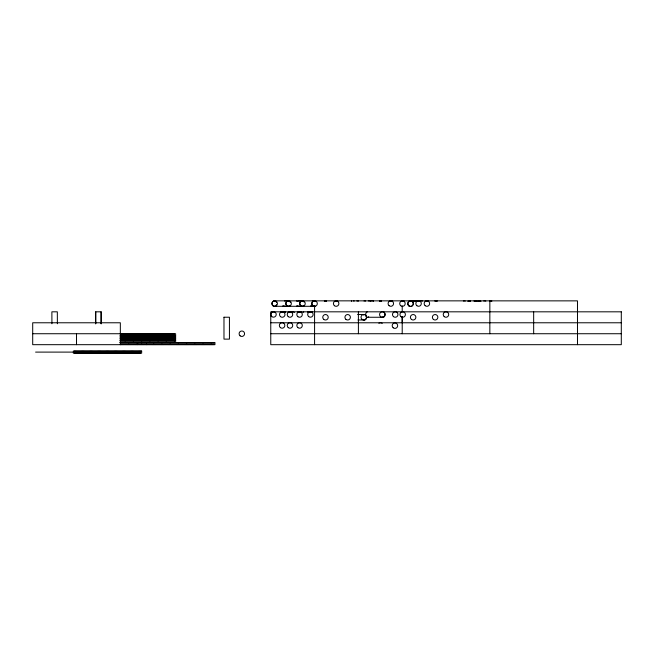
<?xml version="1.0" encoding="UTF-8"?>
<svg xmlns="http://www.w3.org/2000/svg" width="654" height="654" viewBox="0 0 654 654"><rect width="100%" height="100%" fill="white"/><g stroke="black" fill="none" stroke-linecap="round" stroke-linejoin="round"><path stroke-width="0.98" d="M402.21 322.774L402.21 316.798L402.21 333.728M533.664 333.728L533.664 311.819M274.108 300.848L577.482 300.865L577.482 344.683M274.566 306.301L315.392 306.301M357.591 314.517L364.368 314.517M367.793 317.264L383.285 317.264M357.967 319.969L364.744 319.969M270.764 322.774L621.3 322.774M32.7 333.728L175.632 333.728L175.632 342.492M270.764 333.728L621.3 333.728M119.854 335.919L175.632 335.919M119.854 338.11L175.632 338.11M119.854 340.301L175.632 340.301M119.764 342.492L214.945 342.492L214.945 344.683L32.7 344.683L32.7 322.774L120.336 322.774L120.336 344.683M35.594 352.105L74.016 352.105M489.846 300.865L489.846 333.728M402.21 305.843L402.21 311.819M373.524 300.84L373.524 301.339M358.4 311.819L358.4 333.728M357.019 300.865L357.019 301.093A2.739 1.937 -90 0 1 358.49 301.085M351.615 300.84L351.615 301.339M314.582 305.843L314.582 344.683M312.391 311.803L312.391 312.416M310.715 305.688L310.715 306.301M307.805 311.794L307.805 312.399M303.628 311.721L303.628 312.334M298.199 311.803L298.199 312.416M296.842 300.84L296.842 301.339M296.842 305.68L296.842 306.285M290.482 311.803L290.482 312.416M282.929 305.688L282.929 306.301M281.719 311.721L281.719 312.334M213.809 342.492L213.809 344.683M212.673 342.492L212.673 344.683M211.536 342.492L211.536 344.683M210.392 342.492L210.392 344.683M209.255 342.492L209.255 344.683M208.119 342.492L208.119 344.683M206.983 342.492L206.983 344.683M205.838 342.492L205.838 344.683M204.702 342.492L204.702 344.683M203.566 342.492L203.566 344.683M202.429 342.492L202.429 344.683M201.285 342.492L201.285 344.683M200.149 342.492L200.149 344.683M199.012 342.492L199.012 344.683M197.876 342.492L197.876 344.683M196.731 342.492L196.731 344.683M195.595 342.492L195.595 344.683M194.459 342.492L194.459 344.683M193.322 342.492L193.322 344.683M192.178 342.492L192.178 344.683M191.042 342.492L191.042 344.683M189.905 342.492L189.905 344.683M188.769 342.492L188.769 344.683M187.624 342.492L187.624 344.683M186.488 342.492L186.488 344.683M185.352 342.492L185.352 344.683M184.215 342.492L184.215 344.683M183.071 342.492L183.071 344.683M181.935 342.492L181.935 344.683M180.798 342.492L180.798 344.683M179.654 342.492L179.654 344.683M178.517 342.492L178.517 344.683M177.381 342.492L177.381 344.683M176.245 342.492L176.245 344.683M175.1 342.492L175.1 344.683M174.495 333.728L174.495 342.492M173.964 342.492L173.964 344.683M173.359 333.728L173.359 342.492M172.828 342.492L172.828 344.683M172.215 333.728L172.215 342.492M171.691 342.492L171.691 344.683M171.078 333.728L171.078 342.492M170.547 342.492L170.547 344.683M169.942 333.728L169.942 342.492M169.411 342.492L169.411 344.683M168.797 333.728L168.797 342.492M168.274 342.492L168.274 344.683M167.661 333.728L167.661 342.492M167.138 342.492L167.138 344.683M166.525 333.728L166.525 342.492M165.993 342.492L165.993 344.683M165.388 333.728L165.388 342.492M164.857 342.492L164.857 344.683M164.244 333.728L164.244 342.492M163.721 342.492L163.721 344.683M163.108 333.728L163.108 342.492M162.584 342.492L162.584 344.683M161.971 333.728L161.971 342.492M161.44 342.492L161.44 344.683M160.835 333.728L160.835 342.492M160.304 342.492L160.304 344.683M159.69 333.728L159.69 342.492M159.167 342.492L159.167 344.683M158.554 333.728L158.554 342.492M158.031 342.492L158.031 344.683M157.418 333.728L157.418 342.492M156.886 342.492L156.886 344.683M156.281 333.728L156.281 342.492M155.75 342.492L155.75 344.683M155.137 333.728L155.137 342.492M154.614 342.492L154.614 344.683M154.001 333.728L154.001 342.492M153.477 342.492L153.477 344.683M152.864 333.728L152.864 342.492M152.333 342.492L152.333 344.683M151.728 333.728L151.728 342.492M151.197 342.492L151.197 344.683M150.583 333.728L150.583 342.492M150.06 342.492L150.06 344.683M149.447 333.728L149.447 342.492M148.924 342.492L148.924 344.683M148.311 333.728L148.311 342.492M147.779 342.492L147.779 344.683M147.175 333.728L147.175 342.492M146.643 342.492L146.643 344.683M146.03 333.728L146.03 344.683M144.894 333.728L144.894 344.683M143.757 333.728L143.757 344.683M142.621 333.728L142.621 344.683M141.477 333.728L141.477 344.683M140.52 351.01L140.52 353.201M140.34 333.728L140.34 344.683M139.384 351.01L139.384 353.201M139.204 333.728L139.204 344.683M138.247 351.01L138.247 353.201M138.068 333.728L138.068 344.683M137.577 342.492L137.577 344.683M137.103 351.01L137.103 353.201M136.923 333.728L136.923 342.492M136.433 342.492L136.433 344.683M135.967 351.01L135.967 353.201M135.787 333.728L135.787 342.492M135.296 342.492L135.296 344.683M134.83 351.01L134.83 353.201M134.65 333.728L134.65 342.492M134.16 342.492L134.16 344.683M133.694 351.01L133.694 353.201M133.514 333.728L133.514 342.492M133.024 342.492L133.024 344.683M132.549 351.01L132.549 353.201M132.37 333.728L132.37 342.492M131.879 342.492L131.879 344.683M131.413 351.01L131.413 353.201M131.233 333.728L131.233 342.492M130.743 342.492L130.743 344.683M130.277 351.01L130.277 353.201M130.097 333.728L130.097 342.492M129.606 342.492L129.606 344.683M129.14 351.01L129.14 353.201M128.961 333.728L128.961 342.492M128.47 342.492L128.47 344.683M127.996 351.01L127.996 353.201M127.816 333.728L127.816 342.492M127.326 342.492L127.326 344.683M126.86 351.01L126.86 353.201M126.68 333.728L126.68 342.492M126.189 342.492L126.189 344.683M125.723 351.01L125.723 353.201M125.543 333.728L125.543 342.492M125.053 342.492L125.053 344.683M124.587 351.01L124.587 353.201M124.407 333.728L124.407 342.492M123.908 342.492L123.908 344.683M123.442 351.01L123.442 353.201M123.263 333.728L123.263 342.492M122.772 342.492L122.772 344.683M122.306 351.01L122.306 353.201M122.126 333.728L122.126 342.492M121.636 342.492L121.636 344.683M121.17 351.01L121.17 353.201M120.99 333.728L120.99 342.492M120.5 342.492L120.5 344.683M120.034 351.01L120.034 353.201M118.889 351.01L118.889 353.201M117.753 351.01L117.753 353.201M116.616 351.01L116.616 353.201M115.48 351.01L115.48 353.201M114.336 351.01L114.336 353.201M113.199 351.01L113.199 353.201M112.063 351.01L112.063 353.201M110.927 351.01L110.927 353.201M109.782 351.01L109.782 353.201M108.646 351.01L108.646 353.201M107.509 351.01L107.509 353.201M106.373 351.01L106.373 353.201M105.229 351.01L105.229 353.201M104.092 351.01L104.092 353.201M102.956 351.01L102.956 353.201M101.82 351.01L101.82 353.201M101.198 323.763L101.198 311.819L95.647 311.819L95.647 323.763M101.092 311.819L101.092 323.763M100.675 351.01L100.675 353.201M99.539 351.01L99.539 353.201M98.402 351.01L98.402 353.201M97.266 351.01L97.266 353.201M96.122 351.01L96.122 353.201M95.754 311.819L95.754 323.763M94.985 351.01L94.985 353.201M93.849 351.01L93.849 353.201M92.713 351.01L92.713 353.201M91.568 351.01L91.568 353.201M90.432 351.01L90.432 353.201M89.296 351.01L89.296 353.201M88.159 351.01L88.159 353.201M87.015 351.01L87.015 353.201M85.878 351.01L85.878 353.201M84.742 351.01L84.742 353.201M83.606 351.01L83.606 353.201M82.461 351.01L82.461 353.201M81.325 351.01L81.325 353.201M80.189 351.01L80.189 353.201M79.044 351.01L79.044 353.201M77.908 351.01L77.908 353.201M76.771 351.01L76.771 353.201M76.518 333.728L76.518 344.683M75.635 351.01L75.635 353.201M74.491 351.01L74.491 353.201M57.372 323.763L57.331 311.819L51.879 311.819L51.928 323.763M477.624 301.232A2.739 2.371 0 0 1 480.96 301.331M478.115 301.02A2.739 2.649 -90 0 1 480.142 301.093M483.788 301.02A2.739 2.649 -90 0 1 485.808 301.093M490.41 301.02A2.739 1.937 -90 0 1 491.89 301.093M474.918 301.02A2.739 1.937 -90 0 1 476.398 301.093M489.454 301.02A2.739 2.649 -90 0 1 491.481 301.093M467.847 301.273A2.739 2.371 0 0 1 470.578 301.044M468.297 301.02A2.739 2.649 -90 0 1 470.324 301.093M473.97 301.02A2.739 2.649 -90 0 1 475.989 301.093M474.338 301.02A2.739 2.371 -90 0 1 476.153 301.093M463.384 301.02A2.739 2.371 -90 0 1 465.198 301.093M379.77 301.02A2.739 1.937 -90 0 1 381.249 301.093M410.753 301.02A2.739 1.937 -90 0 1 412.241 301.093M308.492 312.31A2.739 1.937 -90 0 1 310.854 312.424M315.048 306.137A2.739 2.371 90 0 1 311.844 303.481A2.739 2.371 90 0 1 315.195 301.085M324.335 301.012A2.739 2.371 90 0 1 326.15 301.085M380.873 301.085A2.739 1.937 -90 0 0 379.394 301.012A2.739 2.371 90 0 1 381.208 301.085M364.025 301.012A2.739 1.937 -90 0 1 365.512 301.085M380.031 301.012A2.739 0.711 -90 0 1 380.579 301.085M353.577 301.012A2.739 0.711 -90 0 1 354.125 301.085M303.505 305.802A2.739 2.371 -90 0 1 300.194 305.165A2.739 2.371 -90 0 1 300.742 301.347A2.739 2.371 -90 0 1 304.053 301.984M312.244 301.012A2.739 2.371 -90 0 1 314.059 301.085M314.46 305.802A2.739 2.371 -90 0 1 311.574 305.688M411.456 301.322A2.739 2.649 -90 0 1 414.088 301.061A2.739 1.937 -90 0 0 412.56 301.02M417.129 301.322A2.739 2.649 -90 0 1 419.762 301.061M420.383 301.012A2.739 2.649 -90 0 1 422.41 301.085M426.056 301.012A2.739 2.649 -90 0 1 428.084 301.085M434.722 301.02A2.739 2.739 0 0 1 436.815 301.085M435.801 301.02A2.739 1.937 -90 0 1 437.281 301.085M289.624 305.794A2.739 2.371 90 0 1 286.207 304.952A2.739 2.371 90 0 1 287.22 301.093A2.739 2.371 90 0 1 290.466 302.598M300.578 305.794A2.739 2.371 90 0 1 297.693 305.68M297.823 301.339A2.739 2.371 90 0 1 300.186 301.069M389.841 301.339A2.739 1.937 -90 0 1 391.771 301.069M370.475 301.339A2.739 1.937 -90 0 1 372.404 301.069M275.718 305.802A2.739 2.371 90 0 1 271.974 303.84A2.739 2.371 90 0 1 275.318 301.085M275.841 301.461A2.739 2.371 90 0 1 276.56 302.614M276.495 304.707A2.739 2.371 90 0 1 276.168 305.312M286.673 305.802A2.739 2.371 90 0 1 283.787 305.688M284.457 301.012A2.739 2.371 90 0 1 286.272 301.085M368.635 301.012A2.739 1.937 -90 0 1 370.115 301.085M291.463 312.301A2.739 2.371 -90 0 1 294.349 312.416M280.509 312.301A2.739 2.371 -90 0 1 283.395 312.416M271.745 312.22A2.739 2.371 -90 0 1 274.631 312.334M271.189 316.037A2.739 2.371 -90 0 1 270.96 313.315M282.7 312.22A2.739 2.371 -90 0 1 285.585 312.334M308.786 312.293A2.739 2.371 -90 0 1 311.672 312.399M297.832 312.293A2.739 2.371 -90 0 1 300.717 312.399M299.189 312.301A2.739 2.371 90 0 1 302.074 312.416M288.234 312.301A2.739 2.371 90 0 1 291.12 312.416M383.416 311.844A2.739 1.937 -90 0 1 384.953 315.342A2.739 1.937 -90 0 1 382.304 317.035M368.733 316.765A2.739 1.937 -90 0 1 365.799 315.506A2.739 1.937 -90 0 1 367.425 311.819M412.061 305.843A2.739 2.739 0 0 1 407.834 304.347A2.739 2.739 0 0 1 410.679 300.889A2.739 2.739 0 0 1 412.968 304.748M402.627 301.012A2.739 1.937 -90 0 1 404.107 301.085M390.348 301.012A2.739 2.371 90 0 1 392.163 301.085M378.87 323.256A2.739 2.739 0 0 1 382.206 323.37M363.428 315.015A2.739 1.937 90 0 1 366.027 315.465A2.739 1.937 90 0 1 365.938 319.16A2.739 1.937 90 0 1 363.33 319.356M335.69 301.02A2.739 2.371 90 0 1 337.505 301.085M324.736 301.02A2.739 2.371 90 0 1 326.55 301.085M223.979 317.223L223.979 339.124L229.431 339.124L229.431 317.223L223.979 317.223M621.3 311.819L270.764 311.819L270.764 344.683L621.3 344.683L621.3 311.819M141.656 351.01L73.354 351.01L73.354 353.201L141.656 353.201L141.656 351.01M408.897 305.884A2.739 2.739 0 0 0 413.336 304.224A2.739 2.739 0 0 0 409.674 301.208A2.739 2.739 0 0 0 408.897 305.884M393.193 327.785A2.739 2.739 0 0 0 397.632 326.117A2.739 2.739 0 0 0 393.97 323.109A2.739 2.739 0 0 0 393.193 327.785M444.229 316.642A2.739 2.739 0 0 0 448.669 314.975A2.739 2.739 0 0 0 445.006 311.966A2.739 2.739 0 0 0 444.229 316.642M400.927 316.65A2.739 2.739 0 0 0 405.374 314.983A2.739 2.739 0 0 0 401.711 311.974A2.739 2.739 0 0 0 400.927 316.65M308.68 316.593A2.739 2.739 0 0 0 313.119 314.926A2.739 2.739 0 0 0 309.456 311.917A2.739 2.739 0 0 0 308.68 316.593M312.841 305.688A2.739 2.739 0 0 0 317.28 304.02A2.739 2.739 0 0 0 313.618 301.012A2.739 2.739 0 0 0 312.841 305.688M300.75 305.688A2.739 2.739 0 0 0 305.189 304.02A2.739 2.739 0 0 0 301.527 301.012A2.739 2.739 0 0 0 300.75 305.688M411.268 301.085A2.739 2.649 -90 0 0 409.24 301.012A2.739 2.649 90 0 1 411.268 301.085M416.941 301.085A2.739 2.649 -90 0 0 414.914 301.012A2.739 2.649 90 0 1 416.941 301.085M416.835 305.671A2.739 2.739 0 0 0 421.274 304.004A2.739 2.739 0 0 0 417.612 300.987A2.739 2.739 0 0 0 416.835 305.671M425.157 305.688A2.739 2.739 0 0 0 429.596 304.02A2.739 2.739 0 0 0 425.934 301.012A2.739 2.739 0 0 0 425.157 305.688M286.869 305.68A2.739 2.739 0 0 0 291.316 304.012A2.739 2.739 0 0 0 287.646 300.995A2.739 2.739 0 0 0 286.869 305.68M272.963 305.688A2.739 2.739 0 0 0 277.402 304.02A2.739 2.739 0 0 0 273.74 301.012A2.739 2.739 0 0 0 272.963 305.688M280.509 316.642A2.739 2.739 0 0 0 284.956 314.975A2.739 2.739 0 0 0 281.285 311.966A2.739 2.739 0 0 0 280.509 316.642M271.745 316.561A2.739 2.739 0 0 0 276.192 314.893A2.739 2.739 0 0 0 272.522 311.884A2.739 2.739 0 0 0 271.745 316.561M297.832 316.634A2.739 2.739 0 0 0 302.279 314.966A2.739 2.739 0 0 0 298.608 311.95A2.739 2.739 0 0 0 297.832 316.634M288.234 316.642A2.739 2.739 0 0 0 292.673 314.975A2.739 2.739 0 0 0 289.011 311.966A2.739 2.739 0 0 0 288.234 316.642M280.353 327.589A2.739 2.739 0 0 0 284.792 325.921A2.739 2.739 0 0 0 281.13 322.904A2.739 2.739 0 0 0 280.353 327.589M297.832 327.597A2.739 2.739 0 0 0 302.279 325.929A2.739 2.739 0 0 0 298.608 322.921A2.739 2.739 0 0 0 297.832 327.597M288.234 327.613A2.739 2.739 0 0 0 292.673 325.945A2.739 2.739 0 0 0 289.011 322.929A2.739 2.739 0 0 0 288.234 327.613M380.571 316.659A2.739 2.739 0 0 0 385.01 314.991A2.739 2.739 0 0 0 381.347 311.974A2.739 2.739 0 0 0 380.571 316.659M400.714 305.704A2.739 2.739 0 0 0 405.153 304.036A2.739 2.739 0 0 0 401.491 301.02A2.739 2.739 0 0 0 400.714 305.704M393.495 316.634A2.739 2.739 0 0 0 397.934 314.966A2.739 2.739 0 0 0 394.272 311.95A2.739 2.739 0 0 0 393.495 316.634M389.081 305.688A2.739 2.739 0 0 0 393.52 304.02A2.739 2.739 0 0 0 389.858 301.012A2.739 2.739 0 0 0 389.081 305.688M411.399 319.381A2.739 2.739 0 0 0 415.838 317.713A2.739 2.739 0 0 0 412.175 314.705A2.739 2.739 0 0 0 411.399 319.381M433.381 319.381A2.739 2.739 0 0 0 437.82 317.713A2.739 2.739 0 0 0 434.158 314.705A2.739 2.739 0 0 0 433.381 319.381M362.022 319.356A2.739 2.739 0 0 0 366.461 317.689A2.739 2.739 0 0 0 362.798 314.68A2.739 2.739 0 0 0 362.022 319.356M334.415 305.696A2.739 2.739 0 0 0 338.862 304.028A2.739 2.739 0 0 0 335.191 301.02A2.739 2.739 0 0 0 334.415 305.696M345.925 319.381A2.739 2.739 0 0 0 350.364 317.713A2.739 2.739 0 0 0 346.702 314.705A2.739 2.739 0 0 0 345.925 319.381M323.746 319.381A2.739 2.739 0 0 0 328.194 317.713A2.739 2.739 0 0 0 324.523 314.705A2.739 2.739 0 0 0 323.746 319.381M240.1 335.837A2.739 2.739 0 0 0 244.539 334.169A2.739 2.739 0 0 0 240.876 331.161A2.739 2.739 0 0 0 240.1 335.837"/></g></svg>
